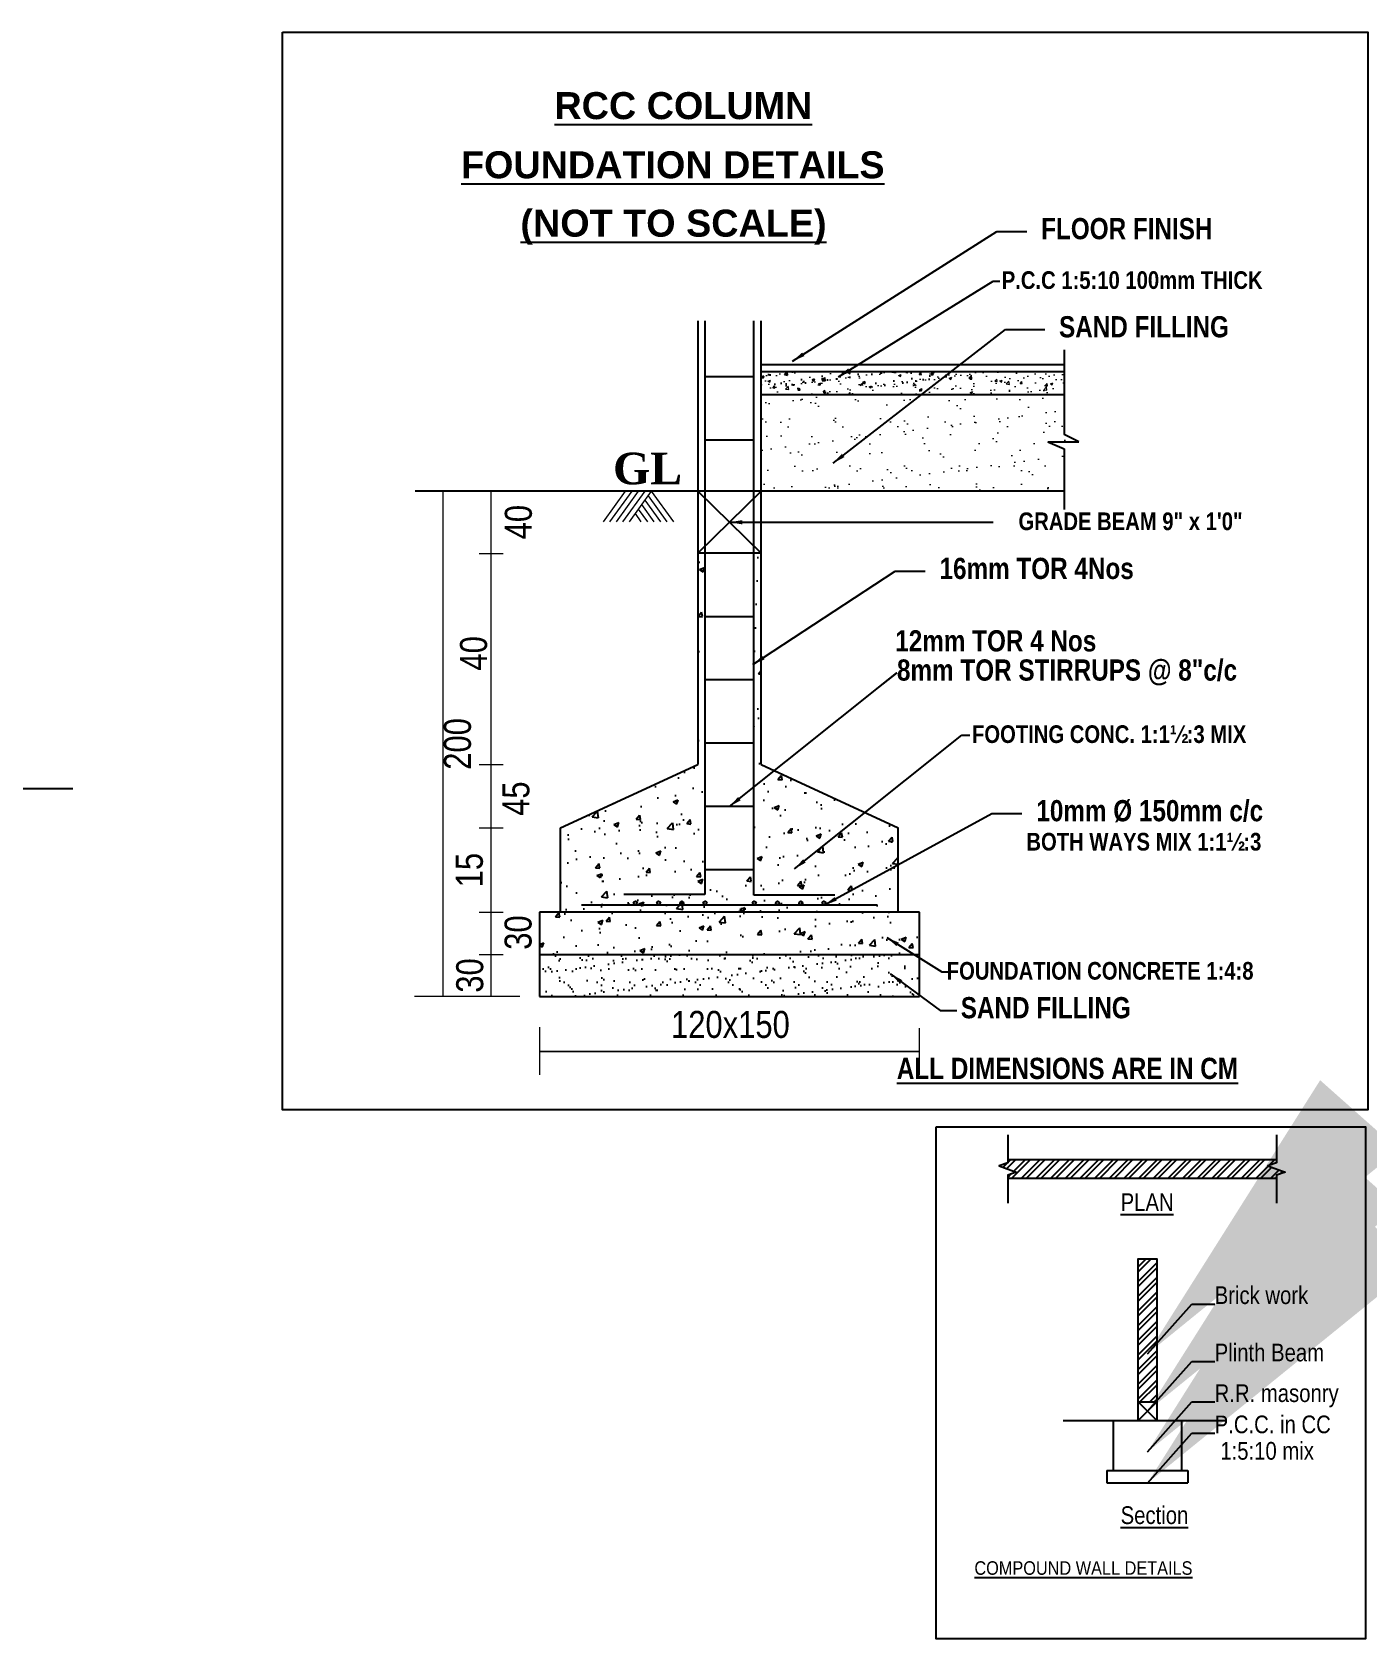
# Model space of a CAD drawing. Header units: metres. Extents: x 13.4 to 75.8, y 48.8 to 110.6.
# Drawn here: x 54.92 to 75.83, y 60.29 to 85.44 of the extents above; entities that cross this region are included whole.
import ezdxf

# ---------------------------------------------------------------- set-up
doc = ezdxf.new("R2010")
doc.units = ezdxf.units.M
doc.header["$MEASUREMENT"] = 0
doc.styles.add('Arial', font='swissc.ttf')
doc.styles.add('ele', font='arial.ttf', dxfattribs={"height": 15})
doc.styles.add('HEAD', font='bgothm.ttf', dxfattribs={"width": 0.9, "height": 12})
doc.styles.add('plan', font='timesbd.ttf', dxfattribs={"height": 9})
doc.styles.add('plan9', font='times.ttf', dxfattribs={"height": 9})
doc.styles.get("Standard").update_dxf_attribs({"font": 'swisscb.ttf'})
doc.styles.add('style1', font='ARIALN.TTF', dxfattribs={"height": 6})
doc.dimstyles.new('Copy(2) of Standard', dxfattribs={"dimtxt": 0.3, "dimasz": 0.2, "dimexe": 0.18, "dimexo": 0.0625, "dimgap": 0.09, "dimtad": 0, "dimzin": 0, "dimdsep": 46, "dimtxsty": 'Arial', "dimcen": 0.09, "dimse1": 1, "dimse2": 1, "dimclrd": 251, "dimadec": 0, "dimazin": 0, "dimtfac": 1, "dimtofl": 0, "dimtmove": 0, "dimatfit": 3, "dimfxl": 0, "dimtolj": 1, "dimtzin": 0, "dimarcsym": 0})
doc.dimstyles.new('feet', dxfattribs={"dimtxt": 8, "dimasz": 5, "dimexe": 0.18, "dimexo": 0.0625, "dimgap": 2, "dimtad": 0, "dimdec": 1, "dimzin": 3, "dimdsep": 46, "dimlunit": 4, "dimtxsty": 'Standard', "dimblk": 'ARCHTICK', "dimcen": 0.09, "dimclrt": 4, "dimadec": 0, "dimazin": 0, "dimtfac": 1, "dimtdec": 1, "dimtofl": 0, "dimtmove": 0, "dimatfit": 3, "dimfxl": 0, "dimtolj": 1, "dimtzin": 0, "dimarcsym": 0})
pattern_1 = [(50, (259.60664, 88.65898), (0.3950276, -0.03456044), [0.0413059, -0.4543648]), (355, (259.60664, 88.65898), (-0.0764166, 0.4142662), [0.0330447, -0.36349184]), (100.4514, (259.63956, 88.6561), (0.3186113, 0.3797055), [0.0351046, -0.3861507]), (46.1842, (259.60664, 88.76912), (0.5877779, -0.0911588), [0.0619588, -0.6815472]), (96.6356, (259.6556, 88.7615), (0.514761, 0.5364908), [0.052657, -0.5792259]), (351.1842, (259.60664, 88.7691), (0.5147606, 0.5364912), [0.049567, -0.5452378]), (21, (259.66172, 88.7416), (0.3287437, -0.22174043), [0.0413059, -0.4543648]), (326, (259.6617, 88.7416), (0.13400476, 0.3993729), [0.0330447, -0.36349184]), (71.4514, (259.6891, 88.7231), (0.4627486, 0.1776321), [0.0351046, -0.3861507]), (37.5, (259.60664, 88.65898), (0.00669698, 0.1833397), [0, -0.35908588, 0, -0.3689993, 0, -0.3648687]), (7.5, (259.60664, 88.65898), (0.14488429, 0.21722036), [0, -0.21038467, 0, -0.3508247, 0, -0.13906317]), (327.5, (259.48383, 88.65898), (0.29400015, -0.01242199), [0, -0.1376863, 0, -0.42958127, 0, -0.5700213]), (317.5, (259.42875, 88.65898), (0.321187, 0.05513234), [0, -0.1789922, 0, -0.28528602, 0, -0.40479773])]
pattern_2 = [(45, (-20.93399, 18.15805), (-0.11474612, 0.11474612), []), (45, (-20.8575, 18.15805), (-0.11474612, 0.11474612), [])]

# ---------------------------------------------------------------- blocks, each defined once
blk = doc.blocks.new('_ArchTick')
at = {"color": 0, "linetype": 'ByBlock', "const_width": 0.15}
blk.add_lwpolyline([(-0.5, -0.5), (0.5, 0.5)], dxfattribs=at)

msp = doc.modelspace()

# ---------------------------------------------------------------- hatches: boundary and pattern name
at = {"lineweight": 9}
h = msp.add_hatch(dxfattribs=at)
h.set_pattern_fill('AR-CONC', color=256, scale=0.055075, style=0)
h.set_pattern_definition(pattern_1)
h.paths.add_polyline_path([(66.329, 80.13), (66.329, 79.772), (71.075, 79.772), (71.075, 80.13)])
h = msp.add_hatch()
h.set_pattern_fill('AR-CONC', color=256, scale=0.055075, style=0)
h.set_pattern_definition([(50, (51.03378, 65.76094), (0.3950276, -0.0345604), [0.041306, -0.454365]), (355, (51.0338, 65.76094), (-0.0764166, 0.414266), [0.033045, -0.363492]), (100.4514, (51.0667, 65.75806), (0.318611, 0.3797055), [0.0351046, -0.386151]), (46.1842, (51.0338, 65.8711), (0.587778, -0.091159), [0.061959, -0.681547]), (96.6356, (51.08276, 65.8635), (0.514761, 0.536491), [0.052657, -0.579226]), (351.1842, (51.0338, 65.8711), (0.51476, 0.536491), [0.049567, -0.545238]), (21, (51.08886, 65.84355), (0.3287437, -0.2217404), [0.041306, -0.454365]), (326, (51.08886, 65.84355), (0.134005, 0.399373), [0.033045, -0.363492]), (71.4514, (51.11625, 65.82507), (0.4627486, 0.177632), [0.0351046, -0.386151]), (37.5, (51.03378, 65.76094), (0.006697, 0.1833397), [0, -0.3590859, 0, -0.3689993, 0, -0.3648687]), (7.5, (51.03378, 65.76094), (0.1448843, 0.2172204), [0, -0.2103847, 0, -0.3508247, 0, -0.1390632]), (327.5, (50.91097, 65.76094), (0.2940002, -0.012422), [0, -0.1376863, 0, -0.4295813, 0, -0.5700213]), (317.5, (50.8559, 65.76094), (0.321187, 0.0551323), [0, -0.1789922, 0, -0.285286, 0, -0.4047977])])
h.paths.add_polyline_path([(66.329, 80.13), (66.329, 79.91), (69.113, 79.91), (69.113, 80.13)])
h = msp.add_hatch(dxfattribs=at)
h.set_pattern_fill('AR-CONC', color=256, scale=0.055075, style=0)
h.set_pattern_definition(pattern_1)
h.paths.add_polyline_path([(69.113, 80.13), (66.329, 80.13), (66.329, 79.772), (69.113, 79.772)])
h = msp.add_hatch(dxfattribs=at)
h.set_pattern_fill('AR-SAND', color=256, scale=0.275373, style=0)
h.set_pattern_definition([(37.5, (259.60664, 88.65898), (-0.0173466, 0.5305945), [0, -0.4185664, 0, -0.4681334, 0, -0.4474805]), (7.5, (259.60664, 88.659), (0.487348, 0.7771417), [0, -0.2258055, 0, -0.3772605, 0, -0.1445706]), (327.5, (259.26793, 88.65898), (0.8575494, 0.0015583), [0, -0.1376863, 0, -0.4956707, 0, -0.6471256]), (317.5, (259.2679, 88.659), (0.827805, 0.2416878), [0, -0.0688432, 0, -0.3249397, 0, -0.371753])])
h.paths.add_polyline_path([(71.075, 78.257), (71.075, 78.864), (70.821, 79.03), (71.229, 79.03), (71.075, 79.144), (71.075, 79.466), (71.075, 79.772), (66.329, 79.772), (66.329, 78.257)])
h = msp.add_hatch()
h.set_pattern_fill('AR-CONC', color=256, scale=0.110149, style=0)
h.set_pattern_definition([(50, (1014.9357, -562.72085), (0.79005523, -0.06912088), [0.0826118, -0.9087296]), (355, (1014.9357, -562.72085), (-0.15283327, 0.82853244), [0.0660894, -0.7269837]), (100.4514, (1015.0016, -562.7266), (0.63722255, 0.75941106), [0.0702092, -0.77230133]), (46.1842, (1014.9357, -562.5006), (1.1755558, -0.1823176), [0.1239177, -1.3630944]), (96.6356, (1015.0337, -562.5157), (1.029522, 1.0729815), [0.1053138, -1.1584518]), (351.1842, (1014.9357, -562.5006), (1.0295212, 1.0729823), [0.0991341, -1.0904755]), (21, (1015.0459, -562.5556), (0.6574874, -0.44348086), [0.0826118, -0.9087296]), (326, (1015.0459, -562.5556), (0.2680095, 0.79874584), [0.0660894, -0.7269837]), (71.4514, (1015.1007, -562.5926), (0.9254972, 0.35526426), [0.0702092, -0.77230133]), (37.5, (1014.93573, -562.72085), (0.013393964, 0.366679396), [0, -0.71817176, 0, -0.7379986, 0, -0.72973741]), (7.5, (1014.93573, -562.72085), (0.28976858, 0.43444073), [0, -0.42076935, 0, -0.7016494, 0, -0.27812633]), (327.5, (1014.6901, -562.72085), (0.58800031, -0.024843975), [0, -0.2753726, 0, -0.85916254, 0, -1.1400426]), (317.5, (1014.57995, -562.72085), (0.64237399, 0.11026468), [0, -0.3579844, 0, -0.57057205, 0, -0.80959547])])
h.paths.add_polyline_path([(66.219, 72.328), (65.448, 72.328), (65.448, 77.285), (65.338, 77.285), (65.338, 73.98), (63.19, 72.989), (63.19, 71.667), (68.477, 71.667), (68.477, 72.989), (66.329, 73.98), (66.329, 77.285), (66.219, 77.285)])
h = msp.add_hatch(color=256)
h.paths.add_polyline_path([(64.39, 71.81, 1), (64.335, 71.81, 1)])
h.paths.add_polyline_path([(64.753, 71.81, 1), (64.698, 71.81, 1)])
h.paths.add_polyline_path([(65.117, 71.81, 1), (65.062, 71.81, 1)])
h.paths.add_polyline_path([(65.48, 71.81, 1), (65.425, 71.81, 1)])
h.paths.add_polyline_path([(66.251, 71.81, 1), (66.196, 71.81, 1)])
h.paths.add_polyline_path([(66.615, 71.81, 1), (66.56, 71.81, 1)])
h.paths.add_polyline_path([(66.978, 71.81, 1), (66.923, 71.81, 1)])
h.paths.add_polyline_path([(67.342, 71.81, 1), (67.287, 71.81, 1)])
h = msp.add_hatch()
h.set_pattern_fill('AR-CONC', color=256, scale=0.110149, style=0)
h.set_pattern_definition([(50, (393.56556, 100.5614), (0.7900552, -0.0691209), [0.0826118, -0.9087296]), (355, (393.5656, 100.5614), (-0.1528333, 0.8285324), [0.0660894, -0.7269837]), (100.4514, (393.6314, 100.5556), (0.6372226, 0.759411), [0.0702092, -0.7723013]), (46.1842, (393.5656, 100.7817), (1.1755558, -0.1823176), [0.1239177, -1.3630944]), (96.6356, (393.6635, 100.7665), (1.029522, 1.0729815), [0.105314, -1.158452]), (351.1842, (393.5656, 100.7817), (1.029521, 1.0729823), [0.099134, -1.0904755]), (21, (393.6757, 100.7266), (0.6574874, -0.4434809), [0.0826118, -0.9087296]), (326, (393.6757, 100.7266), (0.2680095, 0.7987458), [0.0660894, -0.7269837]), (71.4514, (393.7305, 100.68966), (0.9254972, 0.3552643), [0.0702092, -0.7723013]), (37.5, (393.56556, 100.5614), (0.01339396, 0.3666794), [0, -0.71817176, 0, -0.7379986, 0, -0.7297374]), (7.5, (393.56556, 100.5614), (0.2897686, 0.43444073), [0, -0.42076935, 0, -0.7016494, 0, -0.27812633]), (327.5, (393.31993, 100.5614), (0.5880003, -0.02484398), [0, -0.2753726, 0, -0.85916254, 0, -1.1400426]), (317.5, (393.2098, 100.5614), (0.642374, 0.1102647), [0, -0.3579844, 0, -0.57057205, 0, -0.8095955])])
h.paths.add_polyline_path([(68.808, 71.006), (68.808, 71.667), (62.86, 71.667), (62.86, 71.006)])
h = msp.add_hatch()
h.set_pattern_fill('AR-SAND', color=256, scale=0.165224, style=0)
h.set_pattern_definition([(37.5, (393.56556, 100.5614), (-0.01040799, 0.3183567), [0, -0.25113982, 0, -0.28088006, 0, -0.2684883]), (7.5, (393.56556, 100.5614), (0.2924088, 0.46628503), [0, -0.13548332, 0, -0.22635628, 0, -0.08674237]), (327.5, (393.36234, 100.5614), (0.51452962, 0.000935), [0, -0.08261178, 0, -0.29740242, 0, -0.38827538]), (317.5, (393.36234, 100.5614), (0.49668296, 0.1450127), [0, -0.0413059, 0, -0.1949638, 0, -0.22305181])])
h.paths.add_polyline_path([(68.808, 70.345), (68.808, 71.006), (62.86, 71.006), (62.86, 70.345)])
h = msp.add_hatch()
h.set_pattern_fill('ANSI32', color=256, scale=0.432735)
h.set_pattern_definition(pattern_2)
h.paths.add_polyline_path([(74.264, 67.696), (74.398, 67.745), (74.398, 67.793), (70.191, 67.793), (70.191, 67.745), (70.057, 67.696), (70.325, 67.599), (70.191, 67.55), (70.191, 67.501), (74.398, 67.501), (74.398, 67.55), (74.531, 67.599)])
h = msp.add_hatch()
h.set_pattern_fill('ANSI32', color=256, scale=0.432735)
h.set_pattern_definition(pattern_2)
h.paths.add_polyline_path([(72.523, 66.239), (72.231, 66.239), (72.231, 64), (72.523, 64)])

# ---------------------------------------------------------------- linework, layer by layer
for p, q in [((65.338, 80.925), (65.338, 73.98)), ((65.448, 80.925), (65.448, 71.942)), ((66.219, 71.931), (66.219, 80.925)), ((66.329, 73.98), (66.329, 80.925)), ((66.329, 80.24), (71.075, 80.24)), ((71.075, 80.469), (71.075, 79.144)), ((66.219, 80.047), (65.448, 80.047)), ((66.329, 80.13), (71.075, 80.13)), ((66.329, 79.772), (71.075, 79.772)), ((66.219, 79.056), (65.448, 79.056)), ((70.821, 79.03), (71.304, 79.03)), ((70.821, 79.03), (71.075, 78.921)), ((71.304, 79.03), (71.075, 79.144)), ((71.075, 78.921), (71.075, 77.969)), ((71.075, 78.257), (60.914, 78.257)), ((66.329, 78.257), (65.338, 77.285)), ((65.338, 78.257), (66.329, 77.285)), ((66.329, 77.285), (65.338, 77.285)), ((66.219, 76.293), (65.448, 76.293)), ((66.219, 75.302), (65.448, 75.302)), ((66.219, 74.311), (65.448, 74.311)), ((63.19, 72.989), (65.338, 73.98)), ((66.329, 73.98), (68.477, 72.989)), ((53.359, 73.602), (55.556, 73.602)), ((66.219, 73.319), (65.448, 73.319)), ((63.19, 71.667), (63.19, 72.989)), ((68.477, 71.667), (68.477, 72.989)), ((66.219, 72.328), (65.448, 72.328)), ((65.448, 71.942), (64.181, 71.942)), ((68.147, 71.777), (63.52, 71.777)), ((67.486, 71.931), (66.219, 71.931)), ((68.808, 71.667), (62.86, 71.667)), ((62.86, 71.667), (62.86, 70.345)), ((68.808, 70.345), (68.808, 71.667)), ((62.86, 71.006), (68.808, 71.006)), ((62.86, 70.345), (68.808, 70.345)), ((62.86, 69.493), (68.805, 69.486)), ((70.191, 67.793), (74.398, 67.793)), ((70.191, 67.501), (74.398, 67.501)), ((72.231, 64), (72.523, 64)), ((72.231, 63.708), (72.523, 64)), ((72.231, 64), (72.523, 63.708)), ((71.058, 63.708), (73.597, 63.708)), ((71.842, 63.708), (71.842, 62.929)), ((72.913, 63.708), (72.913, 62.929)), ((71.744, 62.929), (73.01, 62.929)), ((71.744, 62.929), (71.744, 62.734)), ((73.01, 62.929), (73.01, 62.734)), ((71.744, 62.734), (73.01, 62.734))]:
    msp.add_line(p, q)
for p, q in [((61.783, 78.257), (60.914, 78.257)), ((61.356, 70.345), (61.356, 78.257)), ((61.919, 78.257), (62.293, 78.257)), ((62.106, 70.345), (62.106, 78.257)), ((64.203, 78.257), (63.857, 77.78)), ((64.305, 78.257), (63.959, 77.78)), ((64.408, 78.257), (64.061, 77.78)), ((64.51, 78.257), (64.163, 77.78)), ((64.612, 78.257), (64.265, 77.78)), ((64.612, 78.257), (64.958, 77.78)), ((64.408, 77.976), (64.55, 77.78)), ((64.459, 78.047), (64.652, 77.78)), ((64.51, 78.117), (64.754, 77.78)), ((64.561, 78.187), (64.856, 77.78)), ((64.357, 77.906), (64.448, 77.78)), ((61.919, 77.281), (62.293, 77.281)), ((61.919, 73.98), (62.293, 73.98)), ((61.919, 72.989), (62.293, 72.989)), ((61.919, 71.667), (62.293, 71.667)), ((61.919, 71.006), (62.293, 71.006)), ((62.555, 70.345), (60.903, 70.345)), ((62.86, 69.865), (62.86, 69.121)), ((68.805, 69.852), (68.805, 69.121))]:
    msp.add_line(p, q, dxfattribs=at)
for points in [[(58.839, 85.444), (75.828, 85.444), (75.828, 68.575), (58.839, 68.575)], [(69.069, 68.305), (75.792, 68.305), (75.792, 60.291), (69.069, 60.291)]]:
    msp.add_lwpolyline(points, close=True)
for points in [[(70.191, 68.183), (70.191, 67.745), (70.057, 67.696), (70.325, 67.599), (70.191, 67.55), (70.191, 67.112)], [(74.398, 68.183), (74.398, 67.745), (74.264, 67.696), (74.531, 67.599), (74.398, 67.55), (74.398, 67.112)], [(72.231, 63.708), (72.231, 66.239), (72.523, 66.239), (72.523, 63.708)]]:
    msp.add_lwpolyline(points)
for centre in [(64.362, 71.81), (64.726, 71.81), (65.089, 71.81), (65.453, 71.81), (66.224, 71.81), (66.587, 71.81), (66.951, 71.81), (67.314, 71.81)]:
    msp.add_circle(centre, 0.0275)

# ---------------------------------------------------------------- texts
for s, height, p in [('FLOOR FINISH', 0.33177, (70.714, 82.202)), ('P.C.C 1:5:10 100mm THICK', 0.27647, (70.097, 81.424)), ('SAND FILLING', 0.33177, (70.994, 80.666)), ('GRADE BEAM 9" x 1\'0"', 0.27647, (70.359, 77.648)), ('16mm TOR 4Nos', 0.33177, (69.123, 76.883)), ('12mm TOR 4 Nos', 0.33177, (68.43, 75.749)), ('8mm TOR STIRRUPS @ 8"c/c ', 0.33177, (68.457, 75.292)), ('FOOTING CONC. 1:1½:3 MIX', 0.27647, (69.631, 74.316)), ('10mm %%C 150mm c/c', 0.33177, (70.639, 73.09)), ('BOTH WAYS MIX 1:1½:3', 0.27647, (70.483, 72.632)), ('FOUNDATION CONCRETE 1:4:8', 0.27647, (69.236, 70.611)), ('SAND FILLING', 0.33177, (69.456, 70.006)), ('%%UALL DIMENSIONS ARE IN CM', 0.33177, (68.455, 69.056))]:
    msp.add_text(s, height=height).set_placement(p)
at = {"linetype": 'ByBlock', "style": 'Arial'}
for s, height, p in [('%%UPLAN', 0.2773, (71.958, 66.989)), ('Brick work', 0.2773, (73.43, 65.533)), ('Plinth Beam', 0.27726, (73.43, 64.635)), ('R.R. masonry', 0.27726, (73.43, 63.999)), ('P.C.C. in CC', 0.27726, (73.43, 63.51)), (' 1:5:10 mix', 0.27726, (73.43, 63.096)), ('%%USection', 0.2773, (71.958, 62.089))]:
    msp.add_text(s, height=height, dxfattribs=at).set_placement(p)
at = {"color": 0, "style": 'HEAD', "width": 0.9}
msp.add_text('%%UCOMPOUND WALL DETAILS', height=0.2118, dxfattribs=at).set_placement((69.669, 61.294))
at = {"attachment_point": 1}
for s, insert, char_height, width, style in [('{\\fArial|b1|i0|c0|p34;\\LRCC COLUMN }', (63.095, 84.505), 0.423, 4.03677, 'ele'), ('GL', (64.012, 78.861), 0.4957, 1.1841, 'plan')]:
    msp.add_mtext(s, dxfattribs=dict(at, insert=insert, char_height=char_height, width=width, style=style))
at = {"char_height": 0.423}
for s, insert, attachment_point, style in [('{\\fArial|b1|i0|c0|p34;\\LFOUNDATION DETAILS}', (61.633, 83.579), 1, 'plan9'), ('{\\fArial|b1|i0|c0|p34;\\L(NOT TO SCALE)}', (62.563, 82.665), 1, 'plan9'), ('120x150', (65.85, 69.907), 5, 'style1')]:
    msp.add_mtext(s, dxfattribs=dict(at, insert=insert, attachment_point=attachment_point, style=style))
at = {"char_height": 0.423, "attachment_point": 5, "rotation": 90, "style": 'style1'}
for s, insert in [('40', (62.533, 77.773)), ('40', (61.832, 75.719)), ('200', (61.58, 74.301)), ('45', (62.494, 73.444)), ('15', (61.766, 72.326)), ('30', (62.529, 71.348)), ('30', (61.772, 70.676))]:
    msp.add_mtext(s, dxfattribs=dict(at, insert=insert))

# ---------------------------------------------------------------- leaders
for points in [[(66.822, 80.293), (70.019, 82.325), (70.489, 82.325)], [(67.54, 80.046), (69.963, 81.546), (70.065, 81.546)], [(67.456, 78.694), (70.157, 80.789), (70.769, 80.789)], [(65.834, 77.771), (69.963, 77.771)], [(66.2, 75.542), (68.428, 77.005), (68.898, 77.005)], [(65.834, 73.319), (68.454, 75.414), (68.092, 75.125)], [(66.852, 72.344), (69.472, 74.439), (69.6, 74.439)], [(67.323, 71.78), (69.944, 73.212), (70.414, 73.212)], [(68.298, 71.269), (69.157, 70.734), (69.304, 70.734)], [(68.359, 70.696), (69.135, 70.128), (69.394, 70.128)]]:
    msp.add_leader(points, dimstyle='Copy(2) of Standard')
for points in [[(72.377, 64.751), (73.071, 65.533), (73.43, 65.533)], [(72.377, 63.854), (73.071, 64.635), (73.43, 64.635)], [(72.377, 63.217), (73.071, 63.999), (73.43, 63.999)], [(72.377, 62.729), (73.071, 63.51), (73.43, 63.51)]]:
    msp.add_leader(points, dimstyle='feet', override={"dimgap": 2, "dimtad": 0, "dimfxlon": 1})

doc.saveas('drawing.dxf')
